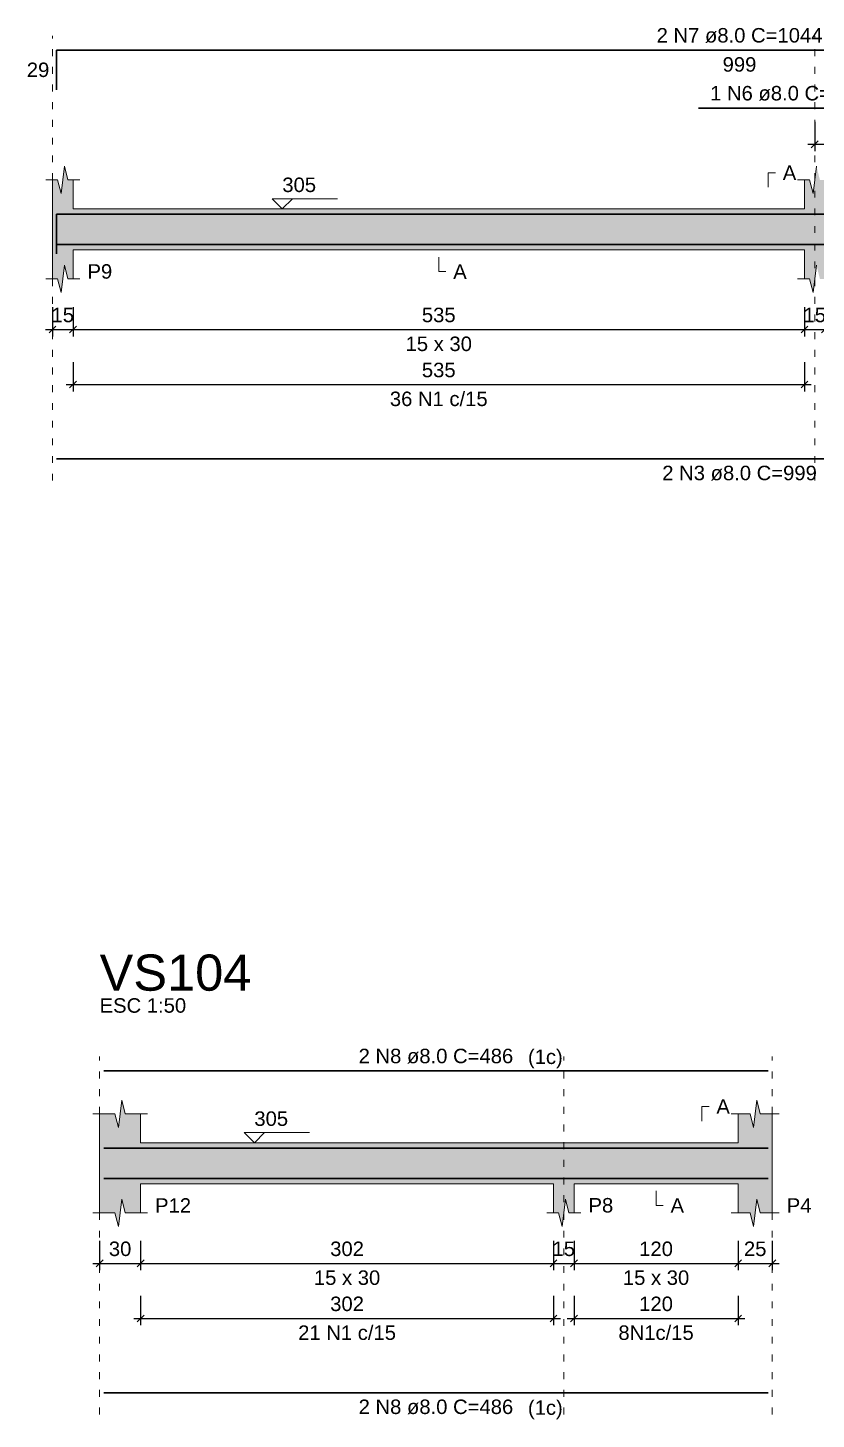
# Model space of a CAD drawing. Header units: inches. Extents: x -52 to 802, y -168 to 85.
# Drawn here: x 162.75 to 174.29, y -67.44 to -47.08 of the extents above; entities that cross this region are included whole.
import ezdxf

# ---------------------------------------------------------------- set-up
doc = ezdxf.new("R2010")
doc.units = ezdxf.units.IN
doc.header["$MEASUREMENT"] = 0
doc.linetypes.add('DOT2', pattern=[3.175, 0, -3.175])
for name, color, linetype, lineweight in [('Descrição da armadura', 7, 'Continuous', 5), ('DT-Barras na forma', 2, 'Continuous', 30), ('DT-Barras rebatidas', 2, 'Continuous', 30), ('DT-Cotas', 9, 'Continuous', 5), ('DT-Forma', 5, 'Continuous', 5), ('DT-Hachura forma vigas', 252, 'Continuous', 5), ('DT-Pontilhado', 9, 'DOT2', 5), ('DT-Textos', 7, 'Continuous', 5), ('DT-Título', 3, 'Continuous', 20), ('Textos armaduras', 7, 'Continuous', 5)]:
    doc.layers.add(name, color=color, linetype=linetype, lineweight=lineweight)
doc.styles.add('Arial', font='arial.ttf')
doc.styles.get("Standard").update_dxf_attribs({"font": 'arial.ttf'})
doc.dimstyles.new('UM_50.000000', dxfattribs={"dimtxt": 0.18, "dimasz": 0.1, "dimexe": 0.1, "dimexo": 0.2, "dimgap": 0, "dimtad": 1, "dimtih": 1, "dimtoh": 1, "dimdec": 1, "dimlfac": 50, "dimzin": 0, "dimdsep": 46, "dimtxsty": 'Standard', "dimcen": 0.09, "dimdle": 0.1, "dimadec": 1, "dimazin": 2, "dimtfac": 1, "dimtdec": 4, "dimtofl": 0, "dimtmove": 0, "dimatfit": 3, "dimfxl": 1, "dimtolj": 1, "dimarcsym": 0})

# ---------------------------------------------------------------- blocks, each defined once
blk = doc.blocks.new('_Oblique')
at = {"color": 0, "linetype": 'ByBlock', "lineweight": -2}
blk.add_line((-0.5, -0.5), (0.5, 0.5), dxfattribs=at)
blk = doc.blocks.new('*D861')
at = {"layer": 'Defpoints', "color": 0, "transparency": 16777216}
for p in [(163.115, -50.967), (163.415, -50.967), (163.415, -51.496)]:
    blk.add_point(p, dxfattribs=at)
at = {"layer": 'DT-Cotas', "color": 0, "lineweight": -2, "transparency": 16777216}
for p, q in [((163.115, -51.167), (163.115, -51.596)), ((163.415, -51.167), (163.415, -51.596)), ((163.015, -51.496), (163.515, -51.496))]:
    blk.add_line(p, q, dxfattribs=at)
at = {"layer": 'DT-Cotas', "color": 0, "lineweight": -2, "transparency": 16777216, "xscale": 0.1, "yscale": 0.1, "zscale": 0.1, "rotation": 180}
blk.add_blockref('_Oblique', (163.115, -51.496), dxfattribs=at)
at = {"layer": 'DT-Cotas', "color": 0, "lineweight": -2, "transparency": 16777216, "xscale": 0.1, "yscale": 0.1, "zscale": 0.1}
blk.add_blockref('_Oblique', (163.415, -51.496), dxfattribs=at)
at = {"layer": 'DT-Cotas', "transparency": 16777216, "insert": (163.265, -51.284), "char_height": 0.2118, "attachment_point": 5, "rotation": 0.0057, "style": 'Arial'}
blk.add_mtext('\\A1;15', dxfattribs=at)
blk = doc.blocks.new('*D862')
at = {"layer": 'Defpoints', "color": 0, "transparency": 16777216}
for p in [(163.415, -50.967), (174.115, -50.967), (174.115, -51.496)]:
    blk.add_point(p, dxfattribs=at)
at = {"layer": 'DT-Cotas', "color": 0, "lineweight": -2, "transparency": 16777216}
for p, q in [((163.415, -51.167), (163.415, -51.596)), ((174.115, -51.167), (174.115, -51.596)), ((163.315, -51.496), (174.215, -51.496))]:
    blk.add_line(p, q, dxfattribs=at)
at = {"layer": 'DT-Cotas', "color": 0, "lineweight": -2, "transparency": 16777216, "xscale": 0.1, "yscale": 0.1, "zscale": 0.1, "rotation": 180}
blk.add_blockref('_Oblique', (163.415, -51.496), dxfattribs=at)
at = {"layer": 'DT-Cotas', "color": 0, "lineweight": -2, "transparency": 16777216, "xscale": 0.1, "yscale": 0.1, "zscale": 0.1}
blk.add_blockref('_Oblique', (174.115, -51.496), dxfattribs=at)
at = {"layer": 'DT-Cotas', "transparency": 16777216, "insert": (168.765, -51.284), "char_height": 0.2118, "attachment_point": 5, "rotation": 0.0057, "style": 'Arial'}
blk.add_mtext('\\A1;535', dxfattribs=at)
blk = doc.blocks.new('*D863')
at = {"layer": 'Defpoints', "color": 0, "transparency": 16777216}
for p in [(174.115, -50.967), (174.415, -50.967), (174.415, -51.496)]:
    blk.add_point(p, dxfattribs=at)
at = {"layer": 'DT-Cotas', "color": 0, "lineweight": -2, "transparency": 16777216}
for p, q in [((174.115, -51.167), (174.115, -51.596)), ((174.415, -51.167), (174.415, -51.596)), ((174.015, -51.496), (174.515, -51.496))]:
    blk.add_line(p, q, dxfattribs=at)
at = {"layer": 'DT-Cotas', "color": 0, "lineweight": -2, "transparency": 16777216, "xscale": 0.1, "yscale": 0.1, "zscale": 0.1, "rotation": 180}
blk.add_blockref('_Oblique', (174.115, -51.496), dxfattribs=at)
at = {"layer": 'DT-Cotas', "color": 0, "lineweight": -2, "transparency": 16777216, "xscale": 0.1, "yscale": 0.1, "zscale": 0.1}
blk.add_blockref('_Oblique', (174.415, -51.496), dxfattribs=at)
at = {"layer": 'DT-Cotas', "transparency": 16777216, "insert": (174.265, -51.284), "char_height": 0.2118, "attachment_point": 5, "rotation": 0.0057, "style": 'Arial'}
blk.add_mtext('\\A1;15', dxfattribs=at)
blk = doc.blocks.new('*D868')
at = {"layer": 'Defpoints', "color": 0, "transparency": 16777216}
for p in [(163.415, -51.772), (174.115, -51.772), (174.115, -52.301)]:
    blk.add_point(p, dxfattribs=at)
at = {"layer": 'DT-Cotas', "color": 0, "lineweight": -2, "transparency": 16777216}
for p, q in [((163.415, -51.972), (163.415, -52.401)), ((174.115, -51.972), (174.115, -52.401)), ((163.315, -52.301), (174.215, -52.301))]:
    blk.add_line(p, q, dxfattribs=at)
at = {"layer": 'DT-Cotas', "color": 0, "lineweight": -2, "transparency": 16777216, "xscale": 0.1, "yscale": 0.1, "zscale": 0.1, "rotation": 180}
blk.add_blockref('_Oblique', (163.415, -52.301), dxfattribs=at)
at = {"layer": 'DT-Cotas', "color": 0, "lineweight": -2, "transparency": 16777216, "xscale": 0.1, "yscale": 0.1, "zscale": 0.1}
blk.add_blockref('_Oblique', (174.115, -52.301), dxfattribs=at)
at = {"layer": 'DT-Cotas', "transparency": 16777216, "insert": (168.765, -52.089), "char_height": 0.2118, "attachment_point": 5, "rotation": 0.0057, "style": 'Arial'}
blk.add_mtext('\\A1;535', dxfattribs=at)
blk = doc.blocks.new('*D871')
at = {"layer": 'Defpoints', "color": 0, "transparency": 16777216}
for p in [(174.265, -48.256), (175.165, -48.256), (175.165, -48.786)]:
    blk.add_point(p, dxfattribs=at)
at = {"layer": 'DT-Cotas', "color": 0, "lineweight": -2, "transparency": 16777216}
for p, q in [((174.265, -48.456), (174.265, -48.886)), ((175.165, -48.456), (175.165, -48.886)), ((174.165, -48.786), (175.265, -48.786))]:
    blk.add_line(p, q, dxfattribs=at)
at = {"layer": 'DT-Cotas', "color": 0, "lineweight": -2, "transparency": 16777216, "xscale": 0.1, "yscale": 0.1, "zscale": 0.1, "rotation": 180}
blk.add_blockref('_Oblique', (174.265, -48.786), dxfattribs=at)
at = {"layer": 'DT-Cotas', "color": 0, "lineweight": -2, "transparency": 16777216, "xscale": 0.1, "yscale": 0.1, "zscale": 0.1}
blk.add_blockref('_Oblique', (175.165, -48.786), dxfattribs=at)
at = {"layer": 'DT-Cotas', "transparency": 16777216, "insert": (174.715, -48.574), "char_height": 0.2118, "attachment_point": 5, "rotation": 0.0057, "style": 'Arial'}
blk.add_mtext('\\A1;45', dxfattribs=at)
blk = doc.blocks.new('*D874')
at = {"layer": 'Defpoints', "color": 0, "transparency": 16777216}
for p in [(163.804, -64.627), (164.404, -64.627), (164.404, -65.157)]:
    blk.add_point(p, dxfattribs=at)
at = {"layer": 'DT-Cotas', "color": 0, "lineweight": -2, "transparency": 16777216}
for p, q in [((163.804, -64.827), (163.804, -65.257)), ((164.404, -64.827), (164.404, -65.257)), ((163.704, -65.157), (164.504, -65.157))]:
    blk.add_line(p, q, dxfattribs=at)
at = {"layer": 'DT-Cotas', "color": 0, "lineweight": -2, "transparency": 16777216, "xscale": 0.1, "yscale": 0.1, "zscale": 0.1, "rotation": 180}
blk.add_blockref('_Oblique', (163.804, -65.157), dxfattribs=at)
at = {"layer": 'DT-Cotas', "color": 0, "lineweight": -2, "transparency": 16777216, "xscale": 0.1, "yscale": 0.1, "zscale": 0.1}
blk.add_blockref('_Oblique', (164.404, -65.157), dxfattribs=at)
at = {"layer": 'DT-Cotas', "transparency": 16777216, "insert": (164.104, -64.945), "char_height": 0.2118, "attachment_point": 5, "rotation": 0.0057, "style": 'Arial'}
blk.add_mtext('\\A1;30', dxfattribs=at)
blk = doc.blocks.new('*D875')
at = {"layer": 'Defpoints', "color": 0, "transparency": 16777216}
for p in [(164.404, -64.627), (170.444, -64.627), (170.444, -65.157)]:
    blk.add_point(p, dxfattribs=at)
at = {"layer": 'DT-Cotas', "color": 0, "lineweight": -2, "transparency": 16777216}
for p, q in [((164.404, -64.827), (164.404, -65.257)), ((170.444, -64.827), (170.444, -65.257)), ((164.304, -65.157), (170.544, -65.157))]:
    blk.add_line(p, q, dxfattribs=at)
at = {"layer": 'DT-Cotas', "color": 0, "lineweight": -2, "transparency": 16777216, "xscale": 0.1, "yscale": 0.1, "zscale": 0.1, "rotation": 180}
blk.add_blockref('_Oblique', (164.404, -65.157), dxfattribs=at)
at = {"layer": 'DT-Cotas', "color": 0, "lineweight": -2, "transparency": 16777216, "xscale": 0.1, "yscale": 0.1, "zscale": 0.1}
blk.add_blockref('_Oblique', (170.444, -65.157), dxfattribs=at)
at = {"layer": 'DT-Cotas', "transparency": 16777216, "insert": (167.424, -64.945), "char_height": 0.2118, "attachment_point": 5, "rotation": 0.0057, "style": 'Arial'}
blk.add_mtext('\\A1;302', dxfattribs=at)
blk = doc.blocks.new('*D876')
at = {"layer": 'Defpoints', "color": 0, "transparency": 16777216}
for p in [(170.444, -64.627), (170.744, -64.627), (170.744, -65.157)]:
    blk.add_point(p, dxfattribs=at)
at = {"layer": 'DT-Cotas', "color": 0, "lineweight": -2, "transparency": 16777216}
for p, q in [((170.444, -64.827), (170.444, -65.257)), ((170.744, -64.827), (170.744, -65.257)), ((170.344, -65.157), (170.844, -65.157))]:
    blk.add_line(p, q, dxfattribs=at)
at = {"layer": 'DT-Cotas', "color": 0, "lineweight": -2, "transparency": 16777216, "xscale": 0.1, "yscale": 0.1, "zscale": 0.1, "rotation": 180}
blk.add_blockref('_Oblique', (170.444, -65.157), dxfattribs=at)
at = {"layer": 'DT-Cotas', "color": 0, "lineweight": -2, "transparency": 16777216, "xscale": 0.1, "yscale": 0.1, "zscale": 0.1}
blk.add_blockref('_Oblique', (170.744, -65.157), dxfattribs=at)
at = {"layer": 'DT-Cotas', "transparency": 16777216, "insert": (170.594, -64.945), "char_height": 0.2118, "attachment_point": 5, "rotation": 0.0057, "style": 'Arial'}
blk.add_mtext('\\A1;15', dxfattribs=at)
blk = doc.blocks.new('*D877')
at = {"layer": 'Defpoints', "color": 0, "transparency": 16777216}
for p in [(170.744, -64.627), (173.144, -64.627), (173.144, -65.157)]:
    blk.add_point(p, dxfattribs=at)
at = {"layer": 'DT-Cotas', "color": 0, "lineweight": -2, "transparency": 16777216}
for p, q in [((170.744, -64.827), (170.744, -65.257)), ((173.144, -64.827), (173.144, -65.257)), ((170.644, -65.157), (173.244, -65.157))]:
    blk.add_line(p, q, dxfattribs=at)
at = {"layer": 'DT-Cotas', "color": 0, "lineweight": -2, "transparency": 16777216, "xscale": 0.1, "yscale": 0.1, "zscale": 0.1, "rotation": 180}
blk.add_blockref('_Oblique', (170.744, -65.157), dxfattribs=at)
at = {"layer": 'DT-Cotas', "color": 0, "lineweight": -2, "transparency": 16777216, "xscale": 0.1, "yscale": 0.1, "zscale": 0.1}
blk.add_blockref('_Oblique', (173.144, -65.157), dxfattribs=at)
at = {"layer": 'DT-Cotas', "transparency": 16777216, "insert": (171.944, -64.945), "char_height": 0.2118, "attachment_point": 5, "rotation": 0.0057, "style": 'Arial'}
blk.add_mtext('\\A1;120', dxfattribs=at)
blk = doc.blocks.new('*D878')
at = {"layer": 'Defpoints', "color": 0, "transparency": 16777216}
for p in [(173.144, -64.627), (173.644, -64.627), (173.644, -65.157)]:
    blk.add_point(p, dxfattribs=at)
at = {"layer": 'DT-Cotas', "color": 0, "lineweight": -2, "transparency": 16777216}
for p, q in [((173.144, -64.827), (173.144, -65.257)), ((173.644, -64.827), (173.644, -65.257)), ((173.044, -65.157), (173.744, -65.157))]:
    blk.add_line(p, q, dxfattribs=at)
at = {"layer": 'DT-Cotas', "color": 0, "lineweight": -2, "transparency": 16777216, "xscale": 0.1, "yscale": 0.1, "zscale": 0.1, "rotation": 180}
blk.add_blockref('_Oblique', (173.144, -65.157), dxfattribs=at)
at = {"layer": 'DT-Cotas', "color": 0, "lineweight": -2, "transparency": 16777216, "xscale": 0.1, "yscale": 0.1, "zscale": 0.1}
blk.add_blockref('_Oblique', (173.644, -65.157), dxfattribs=at)
at = {"layer": 'DT-Cotas', "transparency": 16777216, "insert": (173.394, -64.945), "char_height": 0.2118, "attachment_point": 5, "rotation": 0.0057, "style": 'Arial'}
blk.add_mtext('\\A1;25', dxfattribs=at)
blk = doc.blocks.new('*D879')
at = {"layer": 'Defpoints', "color": 0, "transparency": 16777216}
for p in [(164.404, -65.432), (170.444, -65.432), (170.444, -65.962)]:
    blk.add_point(p, dxfattribs=at)
at = {"layer": 'DT-Cotas', "color": 0, "lineweight": -2, "transparency": 16777216}
for p, q in [((164.404, -65.632), (164.404, -66.062)), ((170.444, -65.632), (170.444, -66.062)), ((164.304, -65.962), (170.544, -65.962))]:
    blk.add_line(p, q, dxfattribs=at)
at = {"layer": 'DT-Cotas', "color": 0, "lineweight": -2, "transparency": 16777216, "xscale": 0.1, "yscale": 0.1, "zscale": 0.1, "rotation": 180}
blk.add_blockref('_Oblique', (164.404, -65.962), dxfattribs=at)
at = {"layer": 'DT-Cotas', "color": 0, "lineweight": -2, "transparency": 16777216, "xscale": 0.1, "yscale": 0.1, "zscale": 0.1}
blk.add_blockref('_Oblique', (170.444, -65.962), dxfattribs=at)
at = {"layer": 'DT-Cotas', "transparency": 16777216, "insert": (167.424, -65.75), "char_height": 0.2118, "attachment_point": 5, "rotation": 0.0057, "style": 'Arial'}
blk.add_mtext('\\A1;302', dxfattribs=at)
blk = doc.blocks.new('*D880')
at = {"layer": 'Defpoints', "color": 0, "transparency": 16777216}
for p in [(170.744, -65.432), (173.144, -65.432), (173.144, -65.962)]:
    blk.add_point(p, dxfattribs=at)
at = {"layer": 'DT-Cotas', "color": 0, "lineweight": -2, "transparency": 16777216}
for p, q in [((170.744, -65.632), (170.744, -66.062)), ((173.144, -65.632), (173.144, -66.062)), ((170.644, -65.962), (173.244, -65.962))]:
    blk.add_line(p, q, dxfattribs=at)
at = {"layer": 'DT-Cotas', "color": 0, "lineweight": -2, "transparency": 16777216, "xscale": 0.1, "yscale": 0.1, "zscale": 0.1, "rotation": 180}
blk.add_blockref('_Oblique', (170.744, -65.962), dxfattribs=at)
at = {"layer": 'DT-Cotas', "color": 0, "lineweight": -2, "transparency": 16777216, "xscale": 0.1, "yscale": 0.1, "zscale": 0.1}
blk.add_blockref('_Oblique', (173.144, -65.962), dxfattribs=at)
at = {"layer": 'DT-Cotas', "transparency": 16777216, "insert": (171.944, -65.75), "char_height": 0.2118, "attachment_point": 5, "rotation": 0.0057, "style": 'Arial'}
blk.add_mtext('\\A1;120', dxfattribs=at)

msp = doc.modelspace()

# ---------------------------------------------------------------- hatches: boundary and pattern name
at = {"layer": 'DT-Hachura forma vigas', "linetype": 'Continuous'}
for points in [[(183.2152, -50.7549), (183.2152, -50.3313), (183.2152, -49.7313), (183.2152, -49.3077), (183.1402, -49.3077), (183.0902, -49.1077), (183.0402, -49.5077), (182.9902, -49.3077), (182.9152, -49.3077), (182.9152, -49.7313), (177.7152, -49.7313), (177.7152, -49.3077), (177.6402, -49.3077), (177.5902, -49.1077), (177.5402, -49.5077), (177.4902, -49.3077), (177.4152, -49.3077), (177.4152, -49.7313), (174.4152, -49.7313), (174.4152, -49.3077), (174.3402, -49.3077), (174.2902, -49.1077), (174.2402, -49.5077), (174.1902, -49.3077), (174.1152, -49.3077), (174.1152, -49.7313), (163.4152, -49.7313), (163.4152, -49.3077), (163.3402, -49.3077), (163.2902, -49.1077), (163.2402, -49.5077), (163.1902, -49.3077), (163.1152, -49.3077), (163.1152, -49.7313), (163.1152, -50.3313), (163.1152, -50.7549), (163.1902, -50.7549), (163.2402, -50.9549), (163.2902, -50.5549), (163.3402, -50.7549), (163.4152, -50.7549), (163.4152, -50.3313), (174.1152, -50.3313), (174.1152, -50.7549), (174.1902, -50.7549), (174.2402, -50.9549), (174.2902, -50.5549), (174.3402, -50.7549), (174.4152, -50.7549), (174.4152, -50.3313), (177.4152, -50.3313), (177.4152, -50.7549), (177.4902, -50.7549), (177.5402, -50.9549), (177.5902, -50.5549), (177.6402, -50.7549), (177.7152, -50.7549), (177.7152, -50.3313), (182.9152, -50.3313), (182.9152, -50.7549), (182.9902, -50.7549), (183.0402, -50.9549), (183.0902, -50.5549), (183.1402, -50.7549), (183.2152, -50.7549)], [(173.6439, -64.4154), (173.6439, -63.9918), (173.6439, -63.3918), (173.6439, -62.9682), (173.4689, -62.9682), (173.4189, -62.7682), (173.3689, -63.1682), (173.3189, -62.9682), (173.1439, -62.9682), (173.1439, -63.3918), (170.7439, -63.3918), (170.4439, -63.3918), (164.4039, -63.3918), (164.4039, -62.9682), (164.1789, -62.9682), (164.1289, -62.7682), (164.0789, -63.1682), (164.0289, -62.9682), (163.8039, -62.9682), (163.8039, -63.3918), (163.8039, -63.9918), (163.8039, -64.4154), (164.0289, -64.4154), (164.0789, -64.6154), (164.1289, -64.2154), (164.1789, -64.4154), (164.4039, -64.4154), (164.4039, -63.9918), (170.4439, -63.9918), (170.4439, -64.4154), (170.5189, -64.4154), (170.5689, -64.6154), (170.6189, -64.2154), (170.6689, -64.4154), (170.7439, -64.4154), (170.7439, -63.9918), (173.1439, -63.9918), (173.1439, -64.4154), (173.3189, -64.4154), (173.3689, -64.6154), (173.4189, -64.2154), (173.4689, -64.4154), (173.6439, -64.4154)]]:
    msp.add_hatch(color=256, dxfattribs=at).paths.add_polyline_path(points)

# ---------------------------------------------------------------- linework, layer by layer
at = {"layer": 'DT-Barras na forma'}
for points in [[(163.1752, -50.3906), (163.1752, -49.8093), (183.1552, -49.8093), (183.1552, -50.214)], [(172.5652, -49.8093), (175.1652, -49.8093)], [(163.1752, -50.2533), (183.1552, -50.2533)], [(163.8639, -63.4698), (173.5839, -63.4698)], [(163.8639, -63.9138), (173.5839, -63.9138)]]:
    msp.add_lwpolyline(points, dxfattribs=at)
at = {"layer": 'DT-Barras rebatidas'}
for p, q in [((163.1752, -47.9902), (163.1752, -47.4089)), ((163.1752, -47.4089), (183.1552, -47.4089)), ((172.5652, -48.2561), (175.1652, -48.2561)), ((163.1752, -53.3879), (183.1552, -53.3879)), ((163.8639, -62.3402), (173.5839, -62.3402)), ((163.8639, -67.0484), (173.5839, -67.0484))]:
    msp.add_line(p, q, dxfattribs=at)
at = {"layer": 'DT-Forma'}
for p, q in [((163.2402, -49.5077), (163.2902, -49.1077)), ((163.2902, -49.1077), (163.3402, -49.3077)), ((174.2402, -49.5077), (174.2902, -49.1077)), ((163.0152, -49.3077), (163.1902, -49.3077)), ((163.1152, -49.7313), (163.1152, -49.3077)), ((163.1902, -49.3077), (163.2402, -49.5077)), ((163.3402, -49.3077), (163.5152, -49.3077)), ((163.4152, -49.3077), (163.4152, -49.7313)), ((174.0152, -49.3077), (174.1902, -49.3077)), ((174.1152, -49.7313), (174.1152, -49.3077)), ((174.1902, -49.3077), (174.2402, -49.5077)), ((163.4152, -49.7313), (174.1152, -49.7313)), ((163.1152, -50.3313), (163.1152, -50.7549)), ((163.4152, -50.7549), (163.4152, -50.3313)), ((163.4152, -50.3313), (174.1152, -50.3313)), ((174.1152, -50.3313), (174.1152, -50.7549)), ((163.2402, -50.9549), (163.2902, -50.5549)), ((163.2902, -50.5549), (163.3402, -50.7549)), ((174.2402, -50.9549), (174.2902, -50.5549)), ((163.0152, -50.7549), (163.1902, -50.7549)), ((163.1902, -50.7549), (163.2402, -50.9549)), ((163.3402, -50.7549), (163.5152, -50.7549)), ((174.0152, -50.7549), (174.1902, -50.7549)), ((174.1902, -50.7549), (174.2402, -50.9549)), ((164.0789, -63.1682), (164.1289, -62.7682)), ((164.1289, -62.7682), (164.1789, -62.9682)), ((173.3689, -63.1682), (173.4189, -62.7682)), ((173.4189, -62.7682), (173.4689, -62.9682)), ((163.7039, -62.9682), (164.0289, -62.9682)), ((163.8039, -63.3918), (163.8039, -62.9682)), ((164.0289, -62.9682), (164.0789, -63.1682)), ((164.1789, -62.9682), (164.5039, -62.9682)), ((164.4039, -62.9682), (164.4039, -63.3918)), ((173.0439, -62.9682), (173.3189, -62.9682)), ((173.1439, -63.3918), (173.1439, -62.9682)), ((173.3189, -62.9682), (173.3689, -63.1682)), ((173.4689, -62.9682), (173.7439, -62.9682)), ((173.6439, -62.9682), (173.6439, -63.3918)), ((164.4039, -63.3918), (170.4439, -63.3918)), ((170.4439, -63.3918), (170.7439, -63.3918)), ((170.7439, -63.3918), (173.1439, -63.3918)), ((163.8039, -63.9918), (163.8039, -64.4154)), ((164.4039, -64.4154), (164.4039, -63.9918)), ((164.4039, -63.9918), (170.4439, -63.9918)), ((170.4439, -63.9918), (170.4439, -64.4154)), ((170.7439, -64.4154), (170.7439, -63.9918)), ((170.7439, -63.9918), (173.1439, -63.9918)), ((173.1439, -63.9918), (173.1439, -64.4154)), ((173.6439, -64.4154), (173.6439, -63.9918)), ((164.0789, -64.6154), (164.1289, -64.2154)), ((164.1289, -64.2154), (164.1789, -64.4154)), ((170.5689, -64.6154), (170.6189, -64.2154)), ((170.6189, -64.2154), (170.6689, -64.4154)), ((173.3689, -64.6154), (173.4189, -64.2154)), ((173.4189, -64.2154), (173.4689, -64.4154)), ((163.7039, -64.4154), (164.0289, -64.4154)), ((164.0289, -64.4154), (164.0789, -64.6154)), ((164.1789, -64.4154), (164.5039, -64.4154)), ((170.3439, -64.4154), (170.5189, -64.4154)), ((170.5189, -64.4154), (170.5689, -64.6154)), ((170.6689, -64.4154), (170.8439, -64.4154)), ((173.0439, -64.4154), (173.3189, -64.4154)), ((173.3189, -64.4154), (173.3689, -64.6154)), ((173.4689, -64.4154), (173.7439, -64.4154))]:
    msp.add_line(p, q, dxfattribs=at)
at = {"layer": 'DT-Forma', "linetype": 'Continuous'}
for p, q in [((163.1152, -50.3313), (163.1152, -49.7313)), ((163.8039, -63.9918), (163.8039, -63.3918)), ((173.6439, -63.3918), (173.6439, -63.9918))]:
    msp.add_line(p, q, dxfattribs=at)
at = {"layer": 'DT-Pontilhado', "ltscale": 0.05}
for p, q in [((163.1152, -53.7056), (163.1152, -47.1971)), ((174.2652, -53.7056), (174.2652, -47.1971)), ((163.8039, -67.3661), (163.8039, -62.1284)), ((170.5939, -67.3661), (170.5939, -62.1284)), ((173.6439, -67.3661), (173.6439, -62.1284))]:
    msp.add_line(p, q, dxfattribs=at)
at = {"layer": 'DT-Textos'}
for points in [[(173.5857, -49.4136), (173.5857, -49.2018), (173.6916, -49.2018)], [(166.6252, -49.583), (166.4769, -49.7313), (166.3286, -49.583), (167.2817, -49.583)], [(168.7652, -50.4372), (168.7652, -50.649), (168.8711, -50.649)], [(172.6144, -63.0741), (172.6144, -62.8623), (172.7203, -62.8623)], [(166.2159, -63.2435), (166.0676, -63.3918), (165.9193, -63.2435), (166.8724, -63.2435)], [(171.9439, -64.0977), (171.9439, -64.3095), (172.0498, -64.3095)]]:
    msp.add_lwpolyline(points, dxfattribs=at)

# ---------------------------------------------------------------- texts
at = {"layer": 'Descrição da armadura', "linetype": 'Continuous', "char_height": 0.2118, "attachment_point": 8, "line_spacing_factor": 0.798, "style": 'Arial'}
for s, insert, width in [('2 N7 ø8.0 C=1044', (173.1652, -47.303), 4.8647), ('1 N6 ø8.0 C=130', (173.8652, -48.1502), 4.534748), ('36 N1 c/15', (168.7652, -52.6187), 2.869342), ('2 N3 ø8.0 C=999', (173.1652, -53.7056), 4.534748), ('2 N8 ø8.0 C=486', (168.7239, -62.2343), 4.534748), ('21 N1 c/15', (167.4239, -66.2792), 2.869342), ('8N1c/15', (171.9439, -66.2792), 2.209726), ('2 N8 ø8.0 C=486', (168.7239, -67.3661), 4.534748)]:
    msp.add_mtext(s, dxfattribs=dict(at, insert=insert, width=width))
at = {"layer": 'DT-Textos', "char_height": 0.2118, "line_spacing_factor": 0.798, "style": 'Arial'}
for s, insert, width, attachment_point in [('A', (173.7975, -49.3077), 0.474606, 7), ('305', (166.4769, -49.4877), 1.18721, 7), ('P9', (163.627, -50.7549), 0.870342, 7), ('A', (168.977, -50.7549), 0.474606, 7), ('15 x 30', (168.7652, -51.8139), 2.334116, 8), ('ESC 1:50', (163.8039, -61.493), 3.045677, 7), ('(1c)', (170.0698, -62.3038), 1.225428, 7), ('A', (172.8262, -62.9682), 0.474606, 7), ('305', (166.0676, -63.1482), 1.18721, 7), ('P12', (164.6157, -64.4154), 1.266079, 7), ('P8', (170.9557, -64.4154), 0.870342, 7), ('A', (172.1557, -64.4154), 0.474606, 7), ('P4', (173.8557, -64.4154), 0.870342, 7), ('15 x 30', (167.4239, -65.4744), 2.334116, 8), ('15 x 30', (171.9439, -65.4744), 2.334116, 8), ('(1c)', (170.0698, -67.4358), 1.225428, 7)]:
    msp.add_mtext(s, dxfattribs=dict(at, insert=insert, width=width, attachment_point=attachment_point))
at = {"layer": 'DT-Título', "insert": (163.8039, -61.1753), "char_height": 0.5295, "width": 4.272843, "attachment_point": 7, "line_spacing_factor": 0.798, "style": 'Arial'}
msp.add_mtext('VS104', dxfattribs=at)
at = {"layer": 'Textos armaduras', "linetype": 'Continuous', "char_height": 0.2118, "attachment_point": 7, "line_spacing_factor": 0.798, "style": 'Arial'}
for s, insert, width in [('29', (162.7393, -47.8054), 0.659905), ('999', (172.9177, -47.7266), 0.989858)]:
    msp.add_mtext(s, dxfattribs=dict(at, insert=insert, width=width))

# ---------------------------------------------------------------- dimensions: what is measured, and where the dimension line sits
at = {"layer": 'DT-Cotas'}
for base, p1, p2, picture, middle in [((175.1652, -48.7856), (174.2652, -48.2561), (175.1652, -48.2561), '*D871', (174.7152, -48.5738)), ((163.4152, -51.4962), (163.1152, -50.9667), (163.4152, -50.9667), '*D861', (163.2652, -51.2844)), ((174.1152, -51.4962), (163.4152, -50.9667), (174.1152, -50.9667), '*D862', (168.7652, -51.2844)), ((174.4152, -51.4962), (174.1152, -50.9667), (174.4152, -50.9667), '*D863', (174.2652, -51.2844)), ((174.1152, -52.301), (163.4152, -51.7715), (174.1152, -51.7715), '*D868', (168.7652, -52.0892)), ((164.4039, -65.1567), (163.8039, -64.6272), (164.4039, -64.6272), '*D874', (164.1039, -64.9449)), ((170.4439, -65.1567), (164.4039, -64.6272), (170.4439, -64.6272), '*D875', (167.4239, -64.9449)), ((170.7439, -65.1567), (170.4439, -64.6272), (170.7439, -64.6272), '*D876', (170.5939, -64.9449)), ((173.1439, -65.1567), (170.7439, -64.6272), (173.1439, -64.6272), '*D877', (171.9439, -64.9449)), ((173.6439, -65.1567), (173.1439, -64.6272), (173.6439, -64.6272), '*D878', (173.3939, -64.9449)), ((170.4439, -65.9615), (164.4039, -65.432), (170.4439, -65.432), '*D879', (167.4239, -65.7497)), ((173.1439, -65.9615), (170.7439, -65.432), (173.1439, -65.432), '*D880', (171.9439, -65.7497))]:
    dim = msp.add_linear_dim(base=base, p1=p1, p2=p2, dimstyle='UM_50.000000', override={"dimtxt": 0.2118, "dimasz": 0.1, "dimexe": 0.1, "dimexo": 0.2, "dimtad": 1, "dimtih": 0, "dimtoh": 0, "dimdec": 1, "dimlfac": 50, "dimzin": 8, "dimtxsty": 'Arial', "dimblk": 'Oblique', "dimblk1": 'Oblique', "dimblk2": 'Oblique', "dimsah": 1, "dimdle": 0.1, "dimse1": 0, "dimse2": 0, "dimclrt": 256, "dimadec": 1, "dimazin": 3, "dimtmove": 2, "dimldrblk": 'Oblique'}, dxfattribs=at)
    dim.commit()
    dim.dimension.update_dxf_attribs({"geometry": picture, "text_midpoint": middle, "dimtype": 160, "text_rotation": 0.00573})

doc.saveas('drawing.dxf')
